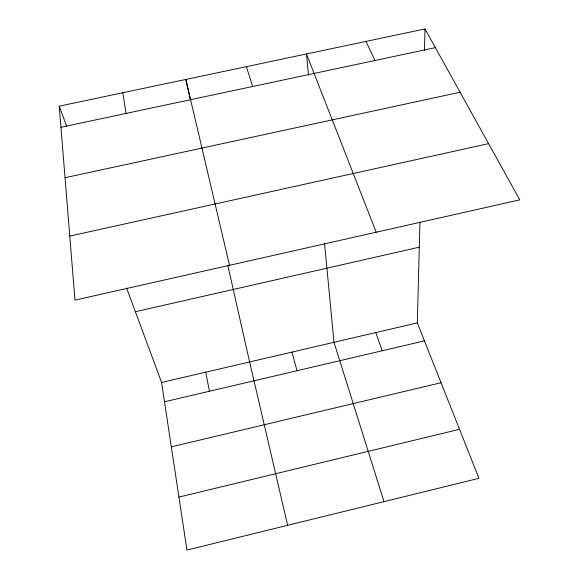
<?xml version="1.0" encoding="UTF-8"?>
<svg xmlns="http://www.w3.org/2000/svg" width="579" height="579" viewBox="0 0 579 579"><rect width="100%" height="100%" fill="white"/><g stroke="black" fill="none" stroke-linecap="round" stroke-linejoin="round"><path stroke-width="0.87" d="M126.649 288.161L161.577 382.466L186.937 550.05L478.942 478.319L417.321 322.894L419.956 222.054M424.443 50.416L425 28.95L59.224 106.16L74.98 300.139L519.776 199.856L425 28.95M178.925 497.1L459.509 429.307M171.326 446.858L441.032 382.712M164.501 401.79L424.443 340.865M161.577 382.466L417.321 322.894M135.37 311.719L419.297 247.182M69.777 236.073L488.596 143.635M65.036 177.71L460.088 92.227M60.94 127.271L435.372 47.644M366 41.406L375.004 60.484M376.212 232.222L306.472 53.97L308.513 75.364M59.224 106.16L66.751 126.468M375.785 332.57L382.234 350.758M383.971 501.646L333.989 342.305L324.515 243.064M246.408 66.65L252.61 86.51M291.939 352.104L297.02 370.734M229.516 265.298L185.816 79.439L190.361 99.574M287.647 525.312L249.621 361.962L227.894 265.761M205.74 372.181L209.403 391.266M122.813 92.741L126.07 113.419"/></g></svg>
